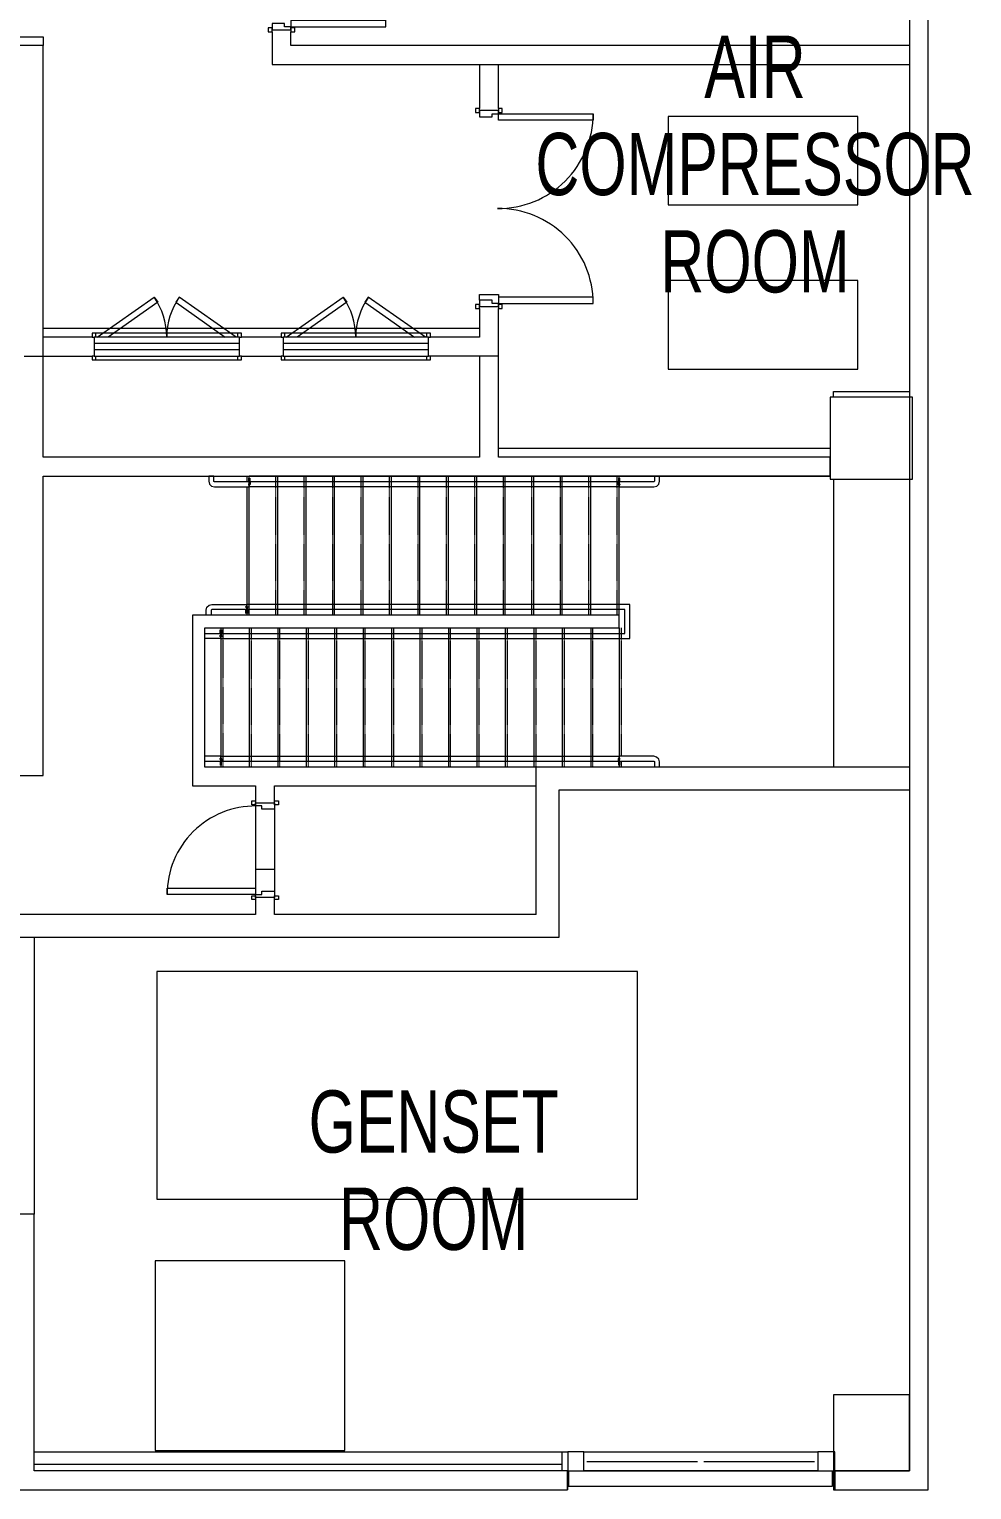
# Model space of a CAD drawing. Header units: millimetres. Extents: x 35540 to 832230, y -10956 to 416550.
# Drawn here: x 230375 to 237829, y 7707 to 19259 of the extents above; entities that cross this region are included whole.
import ezdxf

# ---------------------------------------------------------------- set-up
doc = ezdxf.new("R2010")
doc.units = ezdxf.units.MM
doc.linetypes.add('Overhead', pattern=[3.96875, 2.38125, -1.5875])
for name, color, linetype, lineweight in [('A-AREA-IDEN', 2, 'Continuous', 15), ('A-DOOR', 31, 'Continuous', 5), ('A-DOOR-FRAM', 31, 'Continuous', 15), ('A-FLOR', 192, 'Continuous', 5), ('A-FLOR-HRAL', 11, 'Continuous', 5), ('A-GLAZ', 151, 'Continuous', 5), ('A-GLAZ-CWMG', 51, 'Continuous', 5), ('A-WALL', 113, 'Continuous', 5), ('S-COLS', 52, 'Continuous', 5), ('S-STRS', 31, 'Continuous', 5)]:
    doc.layers.add(name, color=color, linetype=linetype, lineweight=lineweight)
doc.styles.add('Arial_1', font='arial.ttf', dxfattribs={"width": 0.7, "height": 491.766467})

# ---------------------------------------------------------------- blocks, each defined once
blk = doc.blocks.new('DLN-Single Door__X05_ - _M46a_ 700 x 2200 _WH_-14686131-2_F U_F_A_')
at = {"layer": 'A-DOOR'}
for p, q in [((-350, 775), (-300, 775)), ((-350, 75), (-350, 775)), ((-300, 775), (-300, 75)), ((-390, 105), (-360, 105)), ((-390, 75), (-390, 105)), ((-360, 75), (-390, 75)), ((-360, 105), (-360, 75)), ((-300, 75), (-350, 75)), ((360, 75), (360, 105)), ((360, 105), (390, 105)), ((390, 75), (360, 75)), ((390, 105), (390, 75)), ((-390, -75), (-360, -75)), ((-390, -105), (-390, -75)), ((-360, -105), (-390, -105)), ((-360, -75), (-360, -105)), ((360, -105), (360, -75)), ((360, -75), (390, -75)), ((390, -105), (360, -105)), ((390, -75), (390, -105))]:
    blk.add_line(p, q, dxfattribs=at)
blk.add_arc((-350, 75), 700, 359.5, 90, dxfattribs=at)
at = {"layer": 'A-DOOR-FRAM'}
for p, q in [((-375, 75), (-350, 75)), ((-375, -75), (-375, 75)), ((-350, 75), (-350, 25)), ((-350, 25), (-325, 25)), ((-325, 25), (-325, -75)), ((325, 25), (350, 25)), ((325, -75), (325, 25)), ((350, 75), (375, 75)), ((350, 25), (350, 75)), ((375, 75), (375, -75)), ((-325, -75), (-375, -75)), ((375, -75), (325, -75))]:
    blk.add_line(p, q, dxfattribs=at)
blk = doc.blocks.new('DLN-Double Door__X07_ - _M27y_1500 x 2000 _WH_-16661459-2_F U_F_A_')
at = {"layer": 'A-DOOR'}
for p, q in [((-700, -75), (-750, -75)), ((-750, -75), (-750, -825)), ((-700, -825), (-700, -75)), ((700, -75), (750, -75)), ((700, -825), (700, -75)), ((750, -75), (750, -825)), ((-750, -825), (-700, -825)), ((750, -825), (700, -825))]:
    blk.add_line(p, q, dxfattribs=at)
for centre, start, end in [((-750, -75), 270, 0.5), ((750, -75), 179.5, 270)]:
    blk.add_arc(centre, 750, start, end, dxfattribs=at)
at = {"layer": 'A-DOOR-FRAM'}
for p, q in [((-760, 105), (-790, 105)), ((-790, 105), (-790, 75)), ((-790, 75), (-760, 75)), ((-725, 75), (-775, 75)), ((-775, 75), (-775, -75)), ((-760, 75), (-760, 105)), ((-725, -25), (-725, 75)), ((725, 75), (725, -25)), ((775, 75), (725, 75)), ((790, 105), (760, 105)), ((760, 105), (760, 75)), ((760, 75), (790, 75)), ((775, -75), (775, 75)), ((790, 75), (790, 105)), ((-760, -75), (-790, -75)), ((-790, -75), (-790, -105)), ((-790, -105), (-760, -105)), ((-775, -75), (-750, -75)), ((-760, -105), (-760, -75)), ((-750, -75), (-750, -25)), ((-750, -25), (-725, -25)), ((725, -25), (750, -25)), ((750, -25), (750, -75)), ((750, -75), (775, -75)), ((790, -75), (760, -75)), ((760, -75), (760, -105)), ((760, -105), (790, -105)), ((790, -105), (790, -75))]:
    blk.add_line(p, q, dxfattribs=at)
blk = doc.blocks.new('Rectangular Mullion - DLN_40 x 120mm _WD_-12433713-2_F U_F_A_')
at = {"layer": 'A-GLAZ-CWMG', "lineweight": 15}
for p, q in [((88031, 7855), (85944, 7855)), ((85944, 7855), (85944, 7735)), ((88031, 7735), (88031, 7855)), ((85944, 7735), (88031, 7735))]:
    blk.add_line(p, q, dxfattribs=at)
blk = doc.blocks.new('Railing - Handrail On Railing_Start Post-V61-2_F U_F_A_')
at = {"layer": 'A-FLOR-HRAL'}
for p, q in [((-20, 125), (-20, 0)), ((20, 0), (20, 125)), ((-19, 6), (-50, 6)), ((-3, 6), (0, 6)), ((-50, 0), (-50, 0)), ((-50, 0), (-50, 0)), ((-50, -7), (-20, -7)), ((-5, 0), (-20, 0)), ((-20, 0), (0, 0)), ((3, 0), (-5, 0)), ((0, 0), (5, 0)), ((20, 0), (3, 0)), ((5, 0), (17, 0)), ((17, 0), (20, 0))]:
    blk.add_line(p, q, dxfattribs=at)
at = {"layer": 'A-FLOR-HRAL', "flags": 128}
blk.add_lwpolyline([(0, -7), (-6, -7), (-15, -7)], dxfattribs=at)
at = {"layer": 'A-FLOR-HRAL'}
for start, end in [(150, 180), (135, 150), (360, 135), (180, 360)]:
    blk.add_arc((0, 0), 6.5, start, end, dxfattribs=at)
blk = doc.blocks.new('Railing - Handrail On Railing_End Post-6008625-2_F U_F_A_')
at = {"layer": 'A-FLOR-HRAL'}
for p, q in [((-20, 6), (-50, 6)), ((-50, 0), (-50, 0)), ((-50, 0), (-50, 0)), ((-50, -7), (-19, -7)), ((-20, 0), (-20, -275)), ((-20, 0), (-5, 0)), ((-17, 0), (-20, 0)), ((5, 0), (-17, 0)), ((-5, 0), (5, 0)), ((5, 0), (20, 0)), ((10, 0), (5, 0)), ((14, 0), (10, 0)), ((17, 0), (14, 0)), ((19, 0), (17, 0)), ((20, 0), (19, 0)), ((20, -275), (20, 0)), ((-25, -280), (-65, -280)), ((-65, -320), (-25, -320))]:
    blk.add_line(p, q, dxfattribs=at)
at = {"layer": 'A-FLOR-HRAL', "flags": 128}
for points in [[(-15, 6), (-3, 6), (0, 6)], [(-25, -320), (-2, -314), (14, -297), (20, -275)], [(-20, -275), (-22, -279), (-25, -280)]]:
    blk.add_lwpolyline(points, dxfattribs=at)
at = {"layer": 'A-FLOR-HRAL'}
for start, end in [(120, 180), (360, 120), (180, 315), (315, 330), (330, 360)]:
    blk.add_arc((0, 0), 6.5, start, end, dxfattribs=at)
blk = doc.blocks.new('Railing - Railing-6095844-2_F U_F_A_')
at = {"layer": 'A-FLOR-HRAL'}
for p, q in [((83194, 13509), (86344, 13509)), ((83194, 13492), (83194, 13509)), ((83194, 13469), (83194, 13489)), ((83194, 13469), (86344, 13469)), ((86344, 13509), (86344, 13469))]:
    blk.add_line(p, q, dxfattribs=at)
at = {"rotation": 89.99999999999982}
for name, p in [('Railing - Handrail On Railing_Start Post-V61-2_F U_F_A_', (83194, 13489)), ('Railing - Handrail On Railing_End Post-6008625-2_F U_F_A_', (86344, 13489))]:
    blk.add_blockref(name, p, dxfattribs=at)
blk = doc.blocks.new('Railing - Handrail On Railing_Start Post-V62-2_F U_F_A_')
at = {"layer": 'A-FLOR-HRAL'}
for p, q in [((-20, 125), (-20, 0)), ((20, 0), (20, 125)), ((-19, 6), (-50, 6)), ((-3, 6), (0, 6)), ((-50, 0), (-50, 0)), ((-50, 0), (-50, 0)), ((-50, -7), (-20, -7)), ((-5, 0), (-20, 0)), ((-20, 0), (-10, 0)), ((-10, 0), (-5, 0)), ((5, 0), (-5, 0)), ((-5, 0), (5, 0)), ((20, 0), (5, 0)), ((5, 0), (14, 0)), ((14, 0), (17, 0)), ((17, 0), (19, 0)), ((19, 0), (20, 0))]:
    blk.add_line(p, q, dxfattribs=at)
at = {"layer": 'A-FLOR-HRAL', "flags": 128}
blk.add_lwpolyline([(0, -7), (-6, -7), (-15, -7)], dxfattribs=at)
at = {"layer": 'A-FLOR-HRAL'}
for start, end in [(150, 180), (135, 150), (360, 135), (180, 360)]:
    blk.add_arc((0, 0), 6.5, start, end, dxfattribs=at)
blk = doc.blocks.new('Railing - Handrail On Railing_End Post-V63-2_F U_F_A_')
at = {"layer": 'A-FLOR-HRAL'}
for p, q in [((-20, 7), (-50, 7)), ((-20, 0), (-20, -275)), ((20, -275), (20, 0)), ((-50, 0), (-50, 0)), ((-50, 0), (-50, 0)), ((-50, -6), (-19, -6)), ((-20, 0), (-5, 0)), ((0, 0), (-20, 0)), ((-5, 0), (5, 0)), ((10, 0), (0, 0)), ((5, 0), (10, 0)), ((10, 0), (17, 0)), ((17, 0), (10, 0)), ((17, 0), (19, 0)), ((20, 0), (17, 0)), ((19, 0), (20, 0)), ((-25, -280), (-65, -280)), ((-65, -320), (-25, -320))]:
    blk.add_line(p, q, dxfattribs=at)
at = {"layer": 'A-FLOR-HRAL', "flags": 128}
for points in [[(-15, 7), (-3, 7), (0, 7)], [(-25, -320), (-2, -314), (14, -297), (20, -275)], [(-20, -275), (-22, -279), (-25, -280)]]:
    blk.add_lwpolyline(points, dxfattribs=at)
at = {"layer": 'A-FLOR-HRAL'}
for start, end in [(165, 180), (120, 165), (105, 120), (75, 105), (60, 75), (360, 60), (180, 270), (270, 285), (285, 315), (315, 330), (330, 360)]:
    blk.add_arc((0, 0), 6.5, start, end, dxfattribs=at)
blk = doc.blocks.new('Railing - Railing-6095848-2_F U_F_A_')
at = {"layer": 'A-FLOR-HRAL'}
for p, q in [((83399, 14669), (83399, 14709)), ((86429, 14709), (83399, 14709)), ((86429, 14439), (86429, 14709)), ((86389, 14669), (83399, 14669)), ((86389, 14479), (86389, 14669)), ((83194, 14479), (86344, 14479)), ((83194, 14439), (83194, 14479)), ((86344, 14479), (86389, 14479)), ((83194, 14439), (86344, 14439)), ((86344, 14439), (86429, 14439))]:
    blk.add_line(p, q, dxfattribs=at)
at = {"extrusion": (0, 0, -1), "zscale": -1}
for name, p, rotation in [('Railing - Handrail On Railing_End Post-V63-2_F U_F_A_', (-83399, 14689), 90.00000000000021), ('Railing - Handrail On Railing_Start Post-V62-2_F U_F_A_', (-83194, 14459), 270.0000000000002)]:
    blk.add_blockref(name, p, dxfattribs=dict(at, rotation=rotation))
blk = doc.blocks.new('Railing - Handrail On Railing_Start Post-V64-2_F U_F_A_')
at = {"layer": 'A-FLOR-HRAL'}
for p, q in [((-25, 320), (-65, 320)), ((-65, 320), (-65, 314)), ((-65, 280), (-65, 320)), ((-65, 314), (-65, 286)), ((-65, 286), (-65, 280)), ((-65, 280), (-25, 280)), ((-20, 275), (-20, 0)), ((20, 0), (20, 275)), ((-19, 7), (-50, 7)), ((-3, 7), (0, 7)), ((-50, 0), (-50, 0)), ((-50, 0), (-50, 0)), ((-50, -6), (-20, -6)), ((-10, 0), (-20, 0)), ((-20, 0), (20, 0)), ((-5, 0), (-10, 0)), ((5, 0), (-5, 0)), ((17, 0), (5, 0)), ((20, 0), (17, 0))]:
    blk.add_line(p, q, dxfattribs=at)
at = {"layer": 'A-FLOR-HRAL', "flags": 128}
for points in [[(20, 275), (14, 298), (-3, 314), (-25, 320)], [(-25, 280), (-21, 278), (-20, 275)], [(0, -6), (-6, -6), (-15, -6)]]:
    blk.add_lwpolyline(points, dxfattribs=at)
at = {"layer": 'A-FLOR-HRAL'}
for start, end in [(150, 180), (135, 150), (120, 135), (105, 120), (90, 105), (75, 90), (60, 75), (45, 60), (360, 45), (180, 195), (195, 360)]:
    blk.add_arc((0, 0), 6.5, start, end, dxfattribs=at)
blk = doc.blocks.new('Railing - Handrail On Railing_End Post-6008678-2_F U_F_A_')
at = {"layer": 'A-FLOR-HRAL'}
for p, q in [((-20, 7), (-50, 7)), ((-20, 0), (-20, -275)), ((20, -275), (20, 0)), ((-50, 0), (-50, 0)), ((-50, 0), (-50, 0)), ((-50, -6), (-19, -6)), ((-20, 0), (-5, 0)), ((20, 0), (-20, 0)), ((-5, 0), (5, 0)), ((5, 0), (20, 0)), ((-25, -280), (-65, -280)), ((-65, -280), (-65, -286)), ((-65, -320), (-65, -280)), ((-65, -286), (-65, -314)), ((-65, -314), (-65, -320)), ((-65, -320), (-25, -320))]:
    blk.add_line(p, q, dxfattribs=at)
at = {"layer": 'A-FLOR-HRAL', "flags": 128}
for points in [[(-15, 7), (-3, 7), (0, 7)], [(-25, -320), (-2, -314), (14, -297), (20, -275)], [(-20, -275), (-22, -279), (-25, -280)]]:
    blk.add_lwpolyline(points, dxfattribs=at)
at = {"layer": 'A-FLOR-HRAL'}
for start, end in [(30, 180), (360, 30), (180, 240), (240, 255), (255, 300), (300, 315), (315, 330), (330, 360)]:
    blk.add_arc((0, 0), 6.5, start, end, dxfattribs=at)
blk = doc.blocks.new('Railing - Railing-6095984-2_F U_F_A_')
at = {"layer": 'A-FLOR-HRAL'}
for p, q in [((83419, 15639), (83419, 15679)), ((86344, 15679), (83419, 15679)), ((86344, 15639), (83419, 15639)), ((86344, 15679), (86344, 15639))]:
    blk.add_line(p, q, dxfattribs=at)
at = {"rotation": 269.9999999999998}
for name, p in [('Railing - Handrail On Railing_End Post-6008678-2_F U_F_A_', (83419, 15659)), ('Railing - Handrail On Railing_Start Post-V64-2_F U_F_A_', (86344, 15659))]:
    blk.add_blockref(name, p, dxfattribs=at)
blk = doc.blocks.new('DLN_Louvre - 1900x2450 ML12-18923847-2_F U_F_A_')
at = {"layer": 'A-GLAZ'}
blk.add_line((-437.5, 0), (437.5, 0), dxfattribs=at)
blk = doc.blocks.new('DLN-Double Door__X07_ - _M27_1500 x 2200 _WH_-11169539-2_F U_F_A_')
at = {"layer": 'A-DOOR'}
for p, q in [((-700, -75), (-750, -75)), ((-750, -75), (-750, -825)), ((-700, -825), (-700, -75)), ((700, -75), (750, -75)), ((700, -825), (700, -75)), ((750, -75), (750, -825)), ((-750, -825), (-700, -825)), ((750, -825), (700, -825))]:
    blk.add_line(p, q, dxfattribs=at)
for centre, start, end in [((-750, -75), 270, 0.5), ((750, -75), 179.5, 270)]:
    blk.add_arc(centre, 750, start, end, dxfattribs=at)
at = {"layer": 'A-DOOR-FRAM'}
for p, q in [((-760, 105), (-790, 105)), ((-790, 105), (-790, 75)), ((-790, 75), (-760, 75)), ((-725, 75), (-775, 75)), ((-775, 75), (-775, -75)), ((-760, 75), (-760, 105)), ((-725, -25), (-725, 75)), ((725, 75), (725, -25)), ((775, 75), (725, 75)), ((790, 105), (760, 105)), ((760, 105), (760, 75)), ((760, 75), (790, 75)), ((775, -75), (775, 75)), ((790, 75), (790, 105)), ((-760, -75), (-790, -75)), ((-790, -75), (-790, -105)), ((-790, -105), (-760, -105)), ((-775, -75), (-750, -75)), ((-760, -105), (-760, -75)), ((-750, -75), (-750, -25)), ((-750, -25), (-725, -25)), ((725, -25), (750, -25)), ((750, -25), (750, -75)), ((750, -75), (775, -75)), ((790, -75), (760, -75)), ((760, -75), (760, -105)), ((760, -105), (790, -105)), ((790, -105), (790, -75))]:
    blk.add_line(p, q, dxfattribs=at)
blk = doc.blocks.new('DLN-Double Door-AP - _AP09_ 1100 x 2100 _WH_-10331324-2_F U_F_A_')
at = {"layer": 'A-DOOR'}
for p, q in [((575, 75), (-575, 75)), ((-575, 75), (-575, 25)), ((-575, 25), (-575, -25)), ((-575, 25), (575, 25)), ((575, 25), (575, 75)), ((575, -25), (575, 25)), ((-575, -25), (-575, -75)), ((-575, -25), (575, -25)), ((-575, -75), (575, -75)), ((-550, -75), (-99, -390)), ((-71, -350), (-463, -75)), ((71, -350), (463, -75)), ((550, -75), (99, -390)), ((575, -75), (575, -25)), ((-99, -390), (-71, -350)), ((99, -390), (71, -350))]:
    blk.add_line(p, q, dxfattribs=at)
for centre, start, end in [((-550, -75), 325, 359.9926), ((550, -75), 180.0074, 215)]:
    blk.add_arc(centre, 550, start, end, dxfattribs=at)
at = {"layer": 'A-DOOR-FRAM'}
for p, q in [((-560, 105), (-590, 105)), ((-590, 105), (-590, 75)), ((-590, 75), (-575, 75)), ((-560, 75), (-560, 105)), ((560, 105), (560, 75)), ((590, 105), (560, 105)), ((575, 75), (590, 75)), ((590, 75), (590, 105)), ((-575, -75), (-590, -75)), ((-590, -75), (-590, -105)), ((-590, -105), (-560, -105)), ((-560, -105), (-560, -75)), ((560, -75), (560, -105)), ((560, -105), (590, -105)), ((590, -75), (575, -75)), ((590, -105), (590, -75))]:
    blk.add_line(p, q, dxfattribs=at)
at = {"layer": 'A-DOOR-FRAM', "lineweight": 5}
for p, q in [((560, 105), (-560, 105)), ((-560, -105), (560, -105))]:
    blk.add_line(p, q, dxfattribs=at)
blk = doc.blocks.new('DLN_Louvre - 1900x2450 ML12-V72-2_F U_F_A_')
at = {"layer": 'A-GLAZ'}
blk.add_line((-437.5, 0), (437.5, 0), dxfattribs=at)

msp = doc.modelspace()

# ---------------------------------------------------------------- linework, layer by layer
at = {"layer": 'A-FLOR'}
for p, q in [((227185.1, 19199.5), (230485.1, 19199.5)), ((230485.1, 19199.5), (230485.1, 19129.2)), ((236927.1, 18569.2), (235427.1, 18569.2)), ((235427.1, 18569.2), (235427.1, 17871.2)), ((236927.1, 17871.2), (236927.1, 18569.2)), ((235427.1, 17871.2), (236927.1, 17871.2)), ((235427.1, 17271.2), (235427.1, 16571.2)), ((236927.1, 17271.2), (235427.1, 17271.2)), ((236927.1, 16571.2), (236927.1, 17271.2)), ((233935.1, 17115.9), (233935.1, 17161.3)), ((233935.1, 17161.3), (234085.1, 17161.3)), ((234085.1, 17161.3), (234085.1, 17090.9)), ((230485.1, 16894.5), (233935.1, 16894.5)), ((235427.1, 16571.2), (236927.1, 16571.2)), ((236735.1, 16349.2), (236735.1, 16394.5)), ((236735.1, 16394.5), (237335.1, 16394.5)), ((234085.1, 15944.5), (236710.1, 15944.5)), ((232095.1, 15724.2), (232095.1, 15678.1)), ((232095.1, 15639.6), (232095.1, 14708.8)), ((236735.1, 15699.2), (236735.1, 13423.8)), ((232095.1, 14668.8), (232095.1, 14623.8)), ((232165.1, 13115.7), (232165.1, 12415.7)), ((232315.1, 13090.7), (232315.1, 12440.7)), ((232165.1, 12616.2), (232315.1, 12616.2)), ((235185.1, 11806.6), (231385.1, 11806.6)), ((231385.1, 11806.6), (231385.1, 10006.5)), ((235185.1, 10006.5), (235185.1, 11806.6)), ((231385.1, 10006.5), (235185.1, 10006.5)), ((232871.1, 9519.5), (231371.1, 9519.5)), ((231371.1, 9519.5), (231371.1, 8019.5)), ((232871.1, 8019.5), (232871.1, 9519.5)), ((230415.1, 8007.5), (234588.6, 8007.5)), ((231371.1, 8019.5), (232871.1, 8019.5)), ((234588.6, 7907.5), (230415.1, 7907.5)), ((234635.1, 7707.5), (234635.1, 7857.5)), ((236735.1, 7857.5), (236735.1, 7707.5)), ((236735.1, 7707.5), (236745.1, 7707.5))]:
    msp.add_line(p, q, dxfattribs=at)
at = {"layer": 'A-WALL', "lineweight": 18}
for p, q in [((237335.1, 31007.5), (237335.1, 7857.5)), ((237485.1, 7707.5), (237485.1, 31007.5)), ((232295.1, 19239.2), (232295.1, 18979.2)), ((232445.1, 19129.2), (232445.1, 19239.2)), ((230485.1, 19129.2), (230182.6, 19129.2)), ((230485.1, 15874.2), (230485.1, 19129.2)), ((237335.1, 19129.2), (232445.1, 19129.2)), ((232295.1, 18979.2), (237335.1, 18979.2)), ((233935.1, 18979.2), (233935.1, 18630.9)), ((234085.1, 18630.9), (234085.1, 18979.2)), ((233935.1, 17050.9), (233935.1, 16824.2)), ((234085.1, 15874.2), (234085.1, 17050.9)), ((230872.6, 16824.2), (230485.1, 16824.2)), ((232367.6, 16824.2), (232052.6, 16824.2)), ((233935.1, 16824.2), (233547.6, 16824.2)), ((230335.1, 16674.2), (230872.6, 16674.2)), ((232052.6, 16674.2), (232367.6, 16674.2)), ((234085.1, 16674.2), (233547.6, 16674.2)), ((233935.1, 16674.2), (233935.1, 15874.2)), ((233935.1, 15874.2), (230485.1, 15874.2)), ((236710.1, 15874.2), (234085.1, 15874.2)), ((236710.1, 15724.2), (236710.1, 15874.2)), ((230485.1, 15724.2), (236710.1, 15724.2)), ((230485.1, 13357.5), (230485.1, 15724.2)), ((235040.1, 14623.8), (231665.1, 14623.8)), ((231665.1, 14623.8), (231665.1, 13273.8)), ((235040.1, 14523.8), (235040.1, 14623.8)), ((231765.1, 14523.8), (235040.1, 14523.8)), ((231765.1, 13423.8), (231765.1, 14523.8)), ((237335.1, 13423.8), (231765.1, 13423.8)), ((234385.1, 12257.5), (234385.1, 13423.8)), ((227185.1, 13357.5), (230485.1, 13357.5)), ((231665.1, 13273.8), (232165.1, 13273.8)), ((232165.1, 13273.8), (232165.1, 13155.7)), ((232315.1, 13273.8), (234385.1, 13273.8)), ((232315.1, 13155.7), (232315.1, 13273.8)), ((234565.1, 12077.5), (234565.1, 13243.8)), ((234565.1, 13243.8), (237335.1, 13243.8)), ((232165.1, 12375.7), (232165.1, 12257.5)), ((232315.1, 12257.5), (232315.1, 12375.7)), ((232165.1, 12257.5), (227185.1, 12257.5)), ((234385.1, 12257.5), (232315.1, 12257.5)), ((229230.1, 12077.5), (234565.1, 12077.5)), ((230415.1, 9887.5), (229230.1, 9887.5)), ((230415.1, 7857.5), (230415.1, 9887.5)), ((234760.1, 8007.5), (234635.1, 8007.5)), ((234635.1, 8007.5), (234635.1, 7857.5)), ((234760.1, 7857.5), (234760.1, 8007.5)), ((236745.1, 8007.5), (236610.1, 8007.5)), ((236610.1, 8007.5), (236610.1, 7857.5)), ((236745.1, 7857.5), (236745.1, 8007.5)), ((234632.1, 7857.5), (230415.1, 7857.5)), ((234632.1, 7707.5), (234632.1, 7857.5)), ((234635.1, 7857.5), (234760.1, 7857.5)), ((236610.1, 7857.5), (236745.1, 7857.5)), ((237335.1, 7857.5), (236745.1, 7857.5)), ((236745.1, 7857.5), (236745.1, 7707.5)), ((188635.1, 7707.5), (234632.1, 7707.5)), ((236745.1, 7707.5), (237485.1, 7707.5))]:
    msp.add_line(p, q, dxfattribs=at)
at = {"layer": 'A-WALL'}
for p, q in [((230415.1, 12077.5), (230415.1, 9887.5)), ((234588.6, 8007.5), (234635.1, 8007.5)), ((234588.6, 7857.5), (234588.6, 8007.5)), ((234760.1, 8007.5), (236610.1, 8007.5)), ((236610.1, 7857.5), (234760.1, 7857.5))]:
    msp.add_line(p, q, dxfattribs=at)
at = {"layer": 'S-COLS', "color": 253, "lineweight": 20}
for p, q in [((237360.1, 16349.2), (236710.1, 16349.2)), ((236710.1, 16349.2), (236710.1, 15699.2)), ((237360.1, 15699.2), (237360.1, 16349.2)), ((236710.1, 15699.2), (237360.1, 15699.2)), ((237335.1, 8457.5), (236735.1, 8457.5)), ((236735.1, 8457.5), (236735.1, 7857.5)), ((237335.1, 7857.5), (237335.1, 8457.5)), ((236735.1, 7857.5), (237335.1, 7857.5))]:
    msp.add_line(p, q, dxfattribs=at)
at = {"layer": 'S-STRS'}
for p, q in [((232115.1, 15678.8), (232115.1, 15723.8)), ((232340.1, 15723.8), (232115.1, 15723.8)), ((232565.1, 15723.8), (232340.1, 15723.8)), ((232340.1, 15678.8), (232340.1, 15723.8)), ((232790.1, 15723.8), (232565.1, 15723.8)), ((232565.1, 15678.8), (232565.1, 15723.8)), ((233015.1, 15723.8), (232790.1, 15723.8)), ((232790.1, 15678.8), (232790.1, 15723.8)), ((233240.1, 15723.8), (233015.1, 15723.8)), ((233015.1, 15678.8), (233015.1, 15723.8)), ((233465.1, 15723.8), (233240.1, 15723.8)), ((233240.1, 15678.8), (233240.1, 15723.8)), ((233690.1, 15723.8), (233465.1, 15723.8)), ((233465.1, 15678.8), (233465.1, 15723.8)), ((233915.1, 15723.8), (233690.1, 15723.8)), ((233690.1, 15678.8), (233690.1, 15723.8)), ((234140.1, 15723.8), (233915.1, 15723.8)), ((233915.1, 15678.8), (233915.1, 15723.8)), ((234365.1, 15723.8), (234140.1, 15723.8)), ((234140.1, 15678.8), (234140.1, 15723.8)), ((234590.1, 15723.8), (234365.1, 15723.8)), ((234365.1, 15678.8), (234365.1, 15723.8)), ((234815.1, 15723.8), (234590.1, 15723.8)), ((234590.1, 15678.8), (234590.1, 15723.8)), ((235040.1, 15723.8), (234815.1, 15723.8)), ((234815.1, 15678.8), (234815.1, 15723.8)), ((235326, 15723.8), (235040.1, 15723.8)), ((235040.1, 15678.8), (235040.1, 15723.8)), ((236710.1, 15723.8), (235354.3, 15723.8)), ((232115.1, 14708.8), (232115.1, 15638.8)), ((232340.1, 15638.8), (232340.1, 15678.8)), ((232340.1, 14708.8), (232340.1, 15638.8)), ((232565.1, 15638.8), (232565.1, 15678.8)), ((232565.1, 14708.8), (232565.1, 15638.8)), ((232790.1, 15638.8), (232790.1, 15678.8)), ((232790.1, 14708.8), (232790.1, 15638.8)), ((233015.1, 15638.8), (233015.1, 15678.8)), ((233015.1, 14708.8), (233015.1, 15638.8)), ((233240.1, 15638.8), (233240.1, 15678.8)), ((233240.1, 14708.8), (233240.1, 15638.8)), ((233465.1, 15638.8), (233465.1, 15678.8)), ((233465.1, 14708.8), (233465.1, 15638.8)), ((233690.1, 15638.8), (233690.1, 15678.8)), ((233690.1, 14708.8), (233690.1, 15638.8)), ((233915.1, 15638.8), (233915.1, 15678.8)), ((233915.1, 14708.8), (233915.1, 15638.8)), ((234140.1, 15638.8), (234140.1, 15678.8)), ((234140.1, 14708.8), (234140.1, 15638.8)), ((234365.1, 15638.8), (234365.1, 15678.8)), ((234365.1, 14708.8), (234365.1, 15638.8)), ((234590.1, 15638.8), (234590.1, 15678.8)), ((234590.1, 14708.8), (234590.1, 15638.8)), ((234815.1, 15638.8), (234815.1, 15678.8)), ((234815.1, 14708.8), (234815.1, 15638.8)), ((235040.1, 14708.8), (235040.1, 15638.8)), ((232115.1, 14668.8), (232115.1, 14708.8)), ((232340.1, 14668.8), (232340.1, 14708.8)), ((232565.1, 14668.8), (232565.1, 14708.8)), ((232790.1, 14668.8), (232790.1, 14708.8)), ((233015.1, 14668.8), (233015.1, 14708.8)), ((233240.1, 14668.8), (233240.1, 14708.8)), ((233465.1, 14668.8), (233465.1, 14708.8)), ((233690.1, 14668.8), (233690.1, 14708.8)), ((233915.1, 14668.8), (233915.1, 14708.8)), ((234140.1, 14668.8), (234140.1, 14708.8)), ((234365.1, 14668.8), (234365.1, 14708.8)), ((234590.1, 14668.8), (234590.1, 14708.8)), ((234815.1, 14668.8), (234815.1, 14708.8)), ((235040.1, 14668.8), (235040.1, 14708.8)), ((232115.1, 14623.8), (232115.1, 14668.8)), ((232340.1, 14623.8), (232340.1, 14668.8)), ((232565.1, 14623.8), (232565.1, 14668.8)), ((232790.1, 14623.8), (232790.1, 14668.8)), ((233015.1, 14623.8), (233015.1, 14668.8)), ((233240.1, 14623.8), (233240.1, 14668.8)), ((233465.1, 14623.8), (233465.1, 14668.8)), ((233690.1, 14623.8), (233690.1, 14668.8)), ((233915.1, 14623.8), (233915.1, 14668.8)), ((234140.1, 14623.8), (234140.1, 14668.8)), ((234365.1, 14623.8), (234365.1, 14668.8)), ((234590.1, 14623.8), (234590.1, 14668.8)), ((234815.1, 14623.8), (234815.1, 14668.8)), ((235040.1, 14623.8), (235040.1, 14668.8)), ((231890.1, 14523.8), (231890.1, 14478.8)), ((232115.1, 14523.8), (232115.1, 14478.8)), ((232115.1, 14478.8), (232115.1, 14438.8)), ((232340.1, 14523.8), (232340.1, 14478.8)), ((232340.1, 14478.8), (232340.1, 14438.8)), ((232565.1, 14523.8), (232565.1, 14478.8)), ((232565.1, 14478.8), (232565.1, 14438.8)), ((232790.1, 14523.8), (232790.1, 14478.8)), ((232790.1, 14478.8), (232790.1, 14438.8)), ((233015.1, 14523.8), (233015.1, 14478.8)), ((233015.1, 14478.8), (233015.1, 14438.8)), ((233240.1, 14523.8), (233240.1, 14478.8)), ((233240.1, 14478.8), (233240.1, 14438.8)), ((233465.1, 14523.8), (233465.1, 14478.8)), ((233465.1, 14478.8), (233465.1, 14438.8)), ((233690.1, 14523.8), (233690.1, 14478.8)), ((233690.1, 14478.8), (233690.1, 14438.8)), ((233915.1, 14523.8), (233915.1, 14478.8)), ((233915.1, 14478.8), (233915.1, 14438.8)), ((234140.1, 14523.8), (234140.1, 14478.8)), ((234140.1, 14478.8), (234140.1, 14438.8)), ((234365.1, 14523.8), (234365.1, 14478.8)), ((234365.1, 14478.8), (234365.1, 14438.8)), ((234590.1, 14523.8), (234590.1, 14478.8)), ((234590.1, 14478.8), (234590.1, 14438.8)), ((234815.1, 14523.8), (234815.1, 14478.8)), ((234815.1, 14478.8), (234815.1, 14438.8)), ((235040.1, 14523.8), (235040.1, 14478.8)), ((235040.1, 14478.8), (235040.1, 14438.8)), ((231890.1, 14434.8), (231890.1, 13508.8)), ((232115.1, 14438.8), (232115.1, 13508.8)), ((232340.1, 14438.8), (232340.1, 13508.8)), ((232565.1, 14438.8), (232565.1, 13508.8)), ((232790.1, 14438.8), (232790.1, 13508.8)), ((233015.1, 14438.8), (233015.1, 13508.8)), ((233240.1, 14438.8), (233240.1, 13508.8)), ((233465.1, 14438.8), (233465.1, 13508.8)), ((233690.1, 14438.8), (233690.1, 13508.8)), ((233915.1, 14438.8), (233915.1, 13508.8)), ((234140.1, 14438.8), (234140.1, 13508.8)), ((234365.1, 14438.8), (234365.1, 13508.8)), ((234590.1, 14438.8), (234590.1, 13508.8)), ((234815.1, 14438.8), (234815.1, 13508.8)), ((235040.1, 14438.8), (235040.1, 13508.8)), ((231890.1, 13468.8), (231890.1, 13423.8)), ((232115.1, 13508.8), (232115.1, 13468.8)), ((232115.1, 13468.8), (232115.1, 13423.8)), ((232340.1, 13508.8), (232340.1, 13468.8)), ((232340.1, 13468.8), (232340.1, 13423.8)), ((232565.1, 13508.8), (232565.1, 13468.8)), ((232565.1, 13468.8), (232565.1, 13423.8)), ((232790.1, 13508.8), (232790.1, 13468.8)), ((232790.1, 13468.8), (232790.1, 13423.8)), ((233015.1, 13508.8), (233015.1, 13468.8)), ((233015.1, 13468.8), (233015.1, 13423.8)), ((233240.1, 13508.8), (233240.1, 13468.8)), ((233240.1, 13468.8), (233240.1, 13423.8)), ((233465.1, 13508.8), (233465.1, 13468.8)), ((233465.1, 13468.8), (233465.1, 13423.8)), ((233690.1, 13508.8), (233690.1, 13468.8)), ((233690.1, 13468.8), (233690.1, 13423.8)), ((233915.1, 13508.8), (233915.1, 13468.8)), ((233915.1, 13468.8), (233915.1, 13423.8)), ((234140.1, 13508.8), (234140.1, 13468.8)), ((234140.1, 13468.8), (234140.1, 13423.8)), ((234365.1, 13508.8), (234365.1, 13468.8)), ((234365.1, 13468.8), (234365.1, 13423.8)), ((234590.1, 13508.8), (234590.1, 13468.8)), ((234590.1, 13468.8), (234590.1, 13423.8)), ((234815.1, 13508.8), (234815.1, 13468.8)), ((234815.1, 13468.8), (234815.1, 13423.8)), ((235040.1, 13468.8), (235040.1, 13423.8))]:
    msp.add_line(p, q, dxfattribs=at)
at = {"layer": 'S-STRS', "linetype": 'Overhead'}
for p, q in [((232325.1, 15678.8), (232325.1, 15723.8)), ((232550.1, 15678.8), (232550.1, 15723.8)), ((232775.1, 15678.8), (232775.1, 15723.8)), ((233000.1, 15678.8), (233000.1, 15723.8)), ((233225.1, 15678.8), (233225.1, 15723.8)), ((233450.1, 15678.8), (233450.1, 15723.8)), ((233675.1, 15678.8), (233675.1, 15723.8)), ((233900.1, 15678.8), (233900.1, 15723.8)), ((234125.1, 15678.8), (234125.1, 15723.8)), ((234350.1, 15678.8), (234350.1, 15723.8)), ((234575.1, 15678.8), (234575.1, 15723.8)), ((234800.1, 15678.8), (234800.1, 15723.8)), ((235025.1, 15678.8), (235025.1, 15723.8)), ((232325.1, 15638.8), (232325.1, 15678.8)), ((232325.1, 14708.8), (232325.1, 15638.8)), ((232550.1, 15638.8), (232550.1, 15678.8)), ((232550.1, 14708.8), (232550.1, 15638.8)), ((232775.1, 15638.8), (232775.1, 15678.8)), ((232775.1, 14708.8), (232775.1, 15638.8)), ((233000.1, 15638.8), (233000.1, 15678.8)), ((233000.1, 14708.8), (233000.1, 15638.8)), ((233225.1, 15638.8), (233225.1, 15678.8)), ((233225.1, 14708.8), (233225.1, 15638.8)), ((233450.1, 15638.8), (233450.1, 15678.8)), ((233450.1, 14708.8), (233450.1, 15638.8)), ((233675.1, 15638.8), (233675.1, 15678.8)), ((233675.1, 14708.8), (233675.1, 15638.8)), ((233900.1, 15638.8), (233900.1, 15678.8)), ((233900.1, 14708.8), (233900.1, 15638.8)), ((234125.1, 15638.8), (234125.1, 15678.8)), ((234125.1, 14708.8), (234125.1, 15638.8)), ((234350.1, 15638.8), (234350.1, 15678.8)), ((234350.1, 14708.8), (234350.1, 15638.8)), ((234575.1, 15638.8), (234575.1, 15678.8)), ((234575.1, 14708.8), (234575.1, 15638.8)), ((234800.1, 15638.8), (234800.1, 15678.8)), ((234800.1, 14708.8), (234800.1, 15638.8)), ((235025.1, 15638.8), (235025.1, 15678.8)), ((235025.1, 14708.8), (235025.1, 15638.8)), ((232325.1, 14668.8), (232325.1, 14708.8)), ((232550.1, 14668.8), (232550.1, 14708.8)), ((232775.1, 14668.8), (232775.1, 14708.8)), ((233000.1, 14668.8), (233000.1, 14708.8)), ((233225.1, 14668.8), (233225.1, 14708.8)), ((233450.1, 14668.8), (233450.1, 14708.8)), ((233675.1, 14668.8), (233675.1, 14708.8)), ((233900.1, 14668.8), (233900.1, 14708.8)), ((234125.1, 14668.8), (234125.1, 14708.8)), ((234350.1, 14668.8), (234350.1, 14708.8)), ((234575.1, 14668.8), (234575.1, 14708.8)), ((234800.1, 14668.8), (234800.1, 14708.8)), ((235025.1, 14668.8), (235025.1, 14708.8)), ((232325.1, 14623.8), (232325.1, 14668.8)), ((232550.1, 14623.8), (232550.1, 14668.8)), ((232775.1, 14623.8), (232775.1, 14668.8)), ((233000.1, 14623.8), (233000.1, 14668.8)), ((233225.1, 14623.8), (233225.1, 14668.8)), ((233450.1, 14623.8), (233450.1, 14668.8)), ((233675.1, 14623.8), (233675.1, 14668.8)), ((233900.1, 14623.8), (233900.1, 14668.8)), ((234125.1, 14623.8), (234125.1, 14668.8)), ((234350.1, 14623.8), (234350.1, 14668.8)), ((234575.1, 14623.8), (234575.1, 14668.8)), ((234800.1, 14623.8), (234800.1, 14668.8)), ((235025.1, 14623.8), (235025.1, 14668.8)), ((231905.1, 14523.8), (231905.1, 14478.8)), ((231905.1, 14478.8), (231905.1, 14438.8)), ((232130.1, 14523.8), (232130.1, 14478.8)), ((232130.1, 14478.8), (232130.1, 14438.8)), ((232355.1, 14523.8), (232355.1, 14478.8)), ((232355.1, 14478.8), (232355.1, 14438.8)), ((232580.1, 14523.8), (232580.1, 14478.8)), ((232580.1, 14478.8), (232580.1, 14438.8)), ((232805.1, 14523.8), (232805.1, 14478.8)), ((232805.1, 14478.8), (232805.1, 14438.8)), ((233030.1, 14523.8), (233030.1, 14478.8)), ((233030.1, 14478.8), (233030.1, 14438.8)), ((233255.1, 14523.8), (233255.1, 14478.8)), ((233255.1, 14478.8), (233255.1, 14438.8)), ((233480.1, 14523.8), (233480.1, 14478.8)), ((233480.1, 14478.8), (233480.1, 14438.8)), ((233705.1, 14523.8), (233705.1, 14478.8)), ((233705.1, 14478.8), (233705.1, 14438.8)), ((233930.1, 14523.8), (233930.1, 14478.8)), ((233930.1, 14478.8), (233930.1, 14438.8)), ((234155.1, 14523.8), (234155.1, 14478.8)), ((234155.1, 14478.8), (234155.1, 14438.8)), ((234380.1, 14523.8), (234380.1, 14478.8)), ((234380.1, 14478.8), (234380.1, 14438.8)), ((234605.1, 14523.8), (234605.1, 14478.8)), ((234605.1, 14478.8), (234605.1, 14438.8)), ((234830.1, 14523.8), (234830.1, 14478.8)), ((234830.1, 14478.8), (234830.1, 14438.8)), ((235055.1, 14523.8), (235055.1, 14478.8)), ((235055.1, 14478.8), (235055.1, 14438.8)), ((231905.1, 14434.8), (231905.1, 13508.8)), ((232130.1, 14438.8), (232130.1, 13508.8)), ((232355.1, 14438.8), (232355.1, 13508.8)), ((232580.1, 14438.8), (232580.1, 13508.8)), ((232805.1, 14438.8), (232805.1, 13508.8)), ((233030.1, 14438.8), (233030.1, 13508.8)), ((233255.1, 14438.8), (233255.1, 13508.8)), ((233480.1, 14438.8), (233480.1, 13508.8)), ((233705.1, 14438.8), (233705.1, 13508.8)), ((233930.1, 14438.8), (233930.1, 13508.8)), ((234155.1, 14438.8), (234155.1, 13508.8)), ((234380.1, 14438.8), (234380.1, 13508.8)), ((234605.1, 14438.8), (234605.1, 13508.8)), ((234830.1, 14438.8), (234830.1, 13508.8)), ((235055.1, 14438.8), (235055.1, 13508)), ((231905.1, 13508.8), (231905.1, 13468.8)), ((231905.1, 13468.8), (231905.1, 13423.8)), ((232130.1, 13508.8), (232130.1, 13468.8)), ((232130.1, 13468.8), (232130.1, 13423.8)), ((232355.1, 13508.8), (232355.1, 13468.8)), ((232355.1, 13468.8), (232355.1, 13423.8)), ((232580.1, 13508.8), (232580.1, 13468.8)), ((232580.1, 13468.8), (232580.1, 13423.8)), ((232805.1, 13508.8), (232805.1, 13468.8)), ((232805.1, 13468.8), (232805.1, 13423.8)), ((233030.1, 13508.8), (233030.1, 13468.8)), ((233030.1, 13468.8), (233030.1, 13423.8)), ((233255.1, 13508.8), (233255.1, 13468.8)), ((233255.1, 13468.8), (233255.1, 13423.8)), ((233480.1, 13508.8), (233480.1, 13468.8)), ((233480.1, 13468.8), (233480.1, 13423.8)), ((233705.1, 13508.8), (233705.1, 13468.8)), ((233705.1, 13468.8), (233705.1, 13423.8)), ((233930.1, 13508.8), (233930.1, 13468.8)), ((233930.1, 13468.8), (233930.1, 13423.8)), ((234155.1, 13508.8), (234155.1, 13468.8)), ((234155.1, 13468.8), (234155.1, 13423.8)), ((234380.1, 13508.8), (234380.1, 13468.8)), ((234380.1, 13468.8), (234380.1, 13423.8)), ((234605.1, 13508.8), (234605.1, 13468.8)), ((234605.1, 13468.8), (234605.1, 13423.8)), ((234830.1, 13508.8), (234830.1, 13468.8)), ((234830.1, 13468.8), (234830.1, 13423.8)), ((235055.1, 13469.5), (235055.1, 13423.8))]:
    msp.add_line(p, q, dxfattribs=at)

# ---------------------------------------------------------------- block references
at = {"layer": 'A-DOOR'}
for name, p, rotation in [('DLN-Double Door__X07_ - _M27y_1500 x 2000 _WH_-16661459-2_F U_F_A_', (232370.1, 20029.2), 89.99999999999997), ('DLN-Double Door__X07_ - _M27_1500 x 2200 _WH_-11169539-2_F U_F_A_', (234010.1, 17840.9), 90), ('DLN-Double Door-AP - _AP09_ 1100 x 2100 _WH_-10331324-2_F U_F_A_', (231462.6, 16749.2), 180), ('DLN-Double Door-AP - _AP09_ 1100 x 2100 _WH_-10331324-2_F U_F_A_', (232957.6, 16749.2), 180), ('DLN-Single Door__X05_ - _M46a_ 700 x 2200 _WH_-14686131-2_F U_F_A_', (232240.1, 12765.7), 89.99999999999997)]:
    msp.add_blockref(name, p, dxfattribs=dict(at, rotation=rotation))
at = {"layer": 'A-FLOR-HRAL'}
for name in ['Railing - Railing-6095984-2_F U_F_A_', 'Railing - Railing-6095848-2_F U_F_A_', 'Railing - Railing-6095844-2_F U_F_A_']:
    msp.add_blockref(name, (148695.8, 0), dxfattribs=at)
at = {"layer": 'A-GLAZ'}
for name, p in [('DLN_Louvre - 1900x2450 ML12-V72-2_F U_F_A_', (235222.6, 7932.5)), ('DLN_Louvre - 1900x2450 ML12-18923847-2_F U_F_A_', (236147.6, 7932.5))]:
    msp.add_blockref(name, p, dxfattribs=at)
at = {"layer": 'A-GLAZ-CWMG'}
msp.add_blockref('Rectangular Mullion - DLN_40 x 120mm _WD_-12433713-2_F U_F_A_', (148695.8, 0), dxfattribs=at)

# ---------------------------------------------------------------- texts
at = {"layer": 'A-AREA-IDEN', "lineweight": 5, "char_height": 491.77, "attachment_point": 2, "line_spacing_factor": 0.938532, "style": 'Arial_1'}
for s, insert, width in [('AIR\\PCOMPRESSOR\\PROOM', (236114.4, 19208.1), 4098), ('GENSET\\PROOM', (233573.3, 10866.1), 2334)]:
    msp.add_mtext(s, dxfattribs=dict(at, insert=insert, width=width))

doc.saveas('drawing.dxf')
